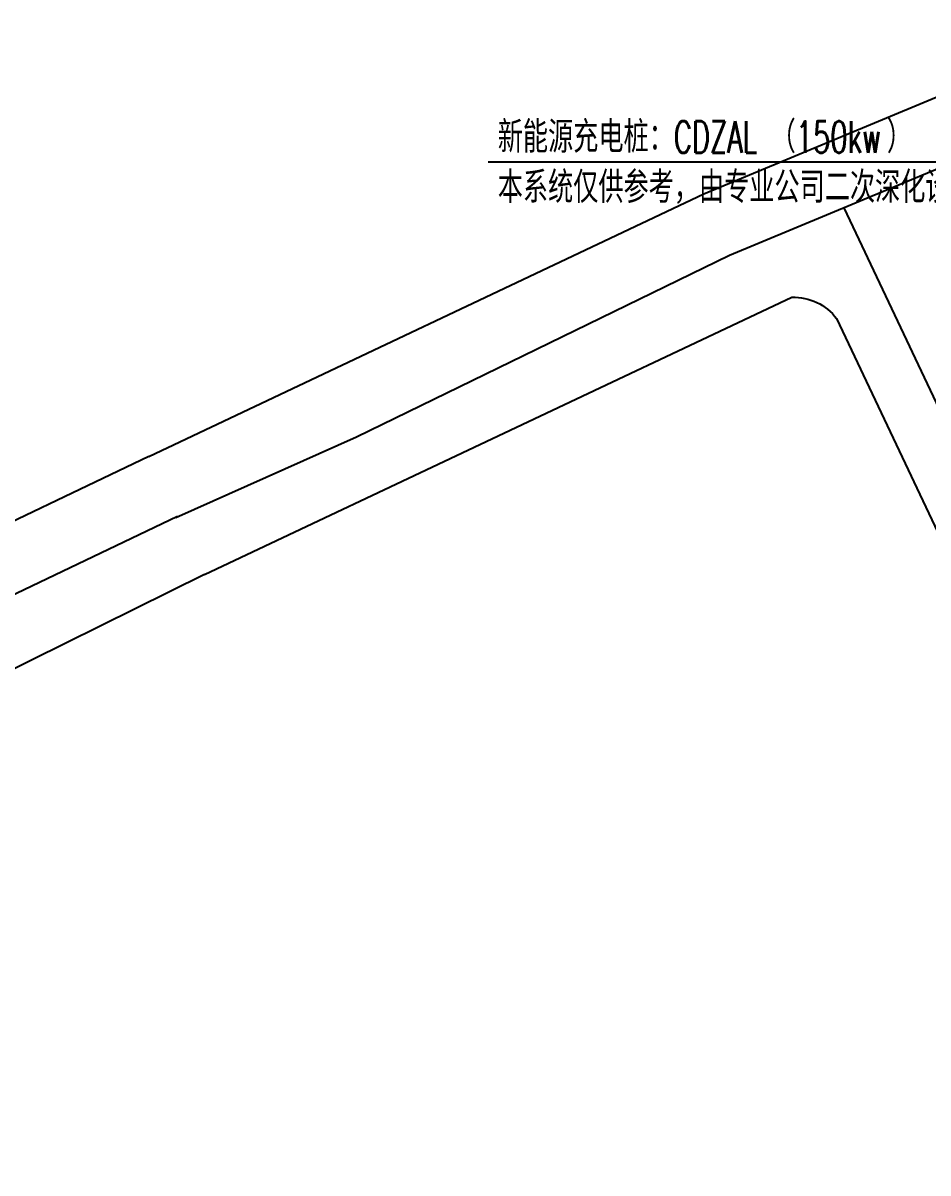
# Model space of a CAD drawing. Extents: x -809667 to 586099, y 3084146 to 3634412.
# Drawn here: x 381214.8 to 381265.2, y 3086143 to 3086207 of the extents above; entities that cross this region are included whole.
import ezdxf

# ---------------------------------------------------------------- set-up
doc = ezdxf.new("R2010")
doc.units = 0
doc.header["$LTSCALE"] = 0.5
doc.layers.add('DIM-箱柜', color=3, linetype='CONTINUOUS')
doc.layers.add('文字', color=7, linetype='CONTINUOUS')
doc.styles.add('_TEL_DIM', font='SIMPLEX', dxfattribs={"width": 0.8, "height": 3.5, "bigfont": 'HZTXT'})

# ---------------------------------------------------------------- blocks, each defined once
blk = doc.blocks.new('23424')
at = {"layer": '文字', "color": 8, "linetype": 'Continuous', "flags": 128}
for points in [[(381998.363, 3087725.188), (382045.539, 3087744.844, 0.431813), (382050.164, 3087757.103), (382024.305, 3087810.027), (382018.827, 3087821.369), (382018.827, 3087821.369)], [(382003.257, 3087719.434, -0.243012), (382005.742, 3087718.246, -0.243012)], [(382005.742, 3087718.246), (382036.264, 3087653.754, -0.477892), (382030.178, 3087641.14), (382005.304, 3087635.326, -0.026829), (382004.671, 3087635.213), (381969.502, 3087630.889)], [(381967.471, 3087710.556), (381932.768, 3087693.959, -0.381587), (381921.254, 3087697.308), (381909.543, 3087716.039)], [(381970.558, 3087703.99), (381937.725, 3087687.729, 0.443481), (381934.088, 3087674.893), (381959.124, 3087634.848, 0.29145), (381967.854, 3087630.687), (381970.756, 3087631.044)]]:
    blk.add_lwpolyline(points, format="xyb", dxfattribs=at)
for points in [[(381999.786, 3087721.773), (382062.459, 3087747.886)], [(381967.471, 3087710.556), (381998.363, 3087725.188)], [(382006.139, 3087724.42), (382046.091, 3087640.004)], [(381979.029, 3087711.653), (381999.786, 3087721.773)], [(381970.558, 3087703.99), (382003.257, 3087719.434)], [(381968.976, 3087707.176), (381979.029, 3087711.653)], [(381969.067, 3087707.218), (381924.312, 3087685.814)]]:
    blk.add_lwpolyline(points, dxfattribs=at)

msp = doc.modelspace()

# ---------------------------------------------------------------- linework, layer by layer
at = {"layer": 'DIM-箱柜', "linetype": 'Continuous'}
msp.add_line((381283.984, 3086199.25), (381240.703, 3086199.25), dxfattribs=at)

# ---------------------------------------------------------------- block references
at = {"layer": '文字', "color": 8, "linetype": 'Continuous'}
msp.add_blockref('23424', (-745.658, -1527.708), dxfattribs=at)

# ---------------------------------------------------------------- texts
at = {"layer": 'DIM-箱柜', "color": 7, "linetype": 'Continuous', "style": '_TEL_DIM'}
for s, width, p in [('新能源充电桩：', 0.8, (381241.228, 3086199.775)), ('（', 0.8, (381256.415, 3086199.775)), ('）', 0.8, (381262.882, 3086199.775)), ('CDZAL', 0.64, (381251.028, 3086199.775)), ('150kw', 0.64, (381257.815, 3086199.775)), ('本系统仅供参考，由专业公司二次深化设计，防护等级不低于', 0.8, (381241.228, 3086196.975))]:
    msp.add_text(s, height=1.75, dxfattribs=dict(at, width=width)).set_placement(p)

doc.saveas('drawing.dxf')
